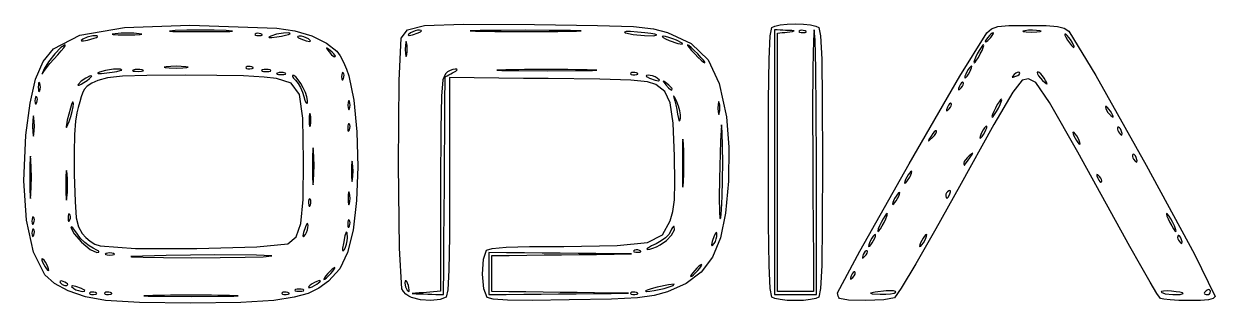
# Model space of a CAD drawing. Extents: x 35 to 641, y 65 to 139.
# Drawn here: x 324.3 to 641.3, y 64.9 to 139.2 of the extents above; entities that cross this region are included whole.
import ezdxf

# ---------------------------------------------------------------- set-up
doc = ezdxf.new("R2010")
doc.units = 0
doc.layers.get('0').update_dxf_attribs({"linetype": 'CONTINUOUS'})

msp = doc.modelspace()

# ---------------------------------------------------------------- linework, layer by layer
at = {"color": 7}
for points in [[(346, 65.634248), (340.723536, 66.660104), (336.106152, 68.21092), (332.415536, 70.173488), (329.91936, 72.434616), (326.878912, 78.494016), (324.986424, 86.9752), (324.296408, 97.47744), (324.863376, 109.6), (325.946024, 118.082763), (327.444104, 124.492853), (329.476056, 129.203367), (332.160304, 132.587406), (339.169752, 136.187529), (351.119512, 138.272031), (368.4496, 138.881394), (391.6, 138.0561), (396.376112, 137.368219), (400.967536, 135.984259), (404.861968, 134.101446), (407.547072, 131.917006), (408.426776, 130.659484), (409.3336, 129.00443), (410.160744, 127.166928), (410.801432, 125.362063), (412.080144, 118.937112), (412.8928, 110.455784), (413.164416, 101.14832), (412.820016, 92.24496), (411.88416, 84.31296), (410.451088, 78.433328), (408.345536, 74.100208), (405.392224, 70.807744), (402.805248, 68.878928), (399.96824, 67.536648), (396.19516, 66.537968), (390.8, 65.63992), (382.066288, 65.113816), (368.631152, 64.937128), (355.080432, 65.110432), (346, 65.63432), (346, 65.634304), (346, 65.634288), (346, 65.634264), (346, 65.634248)], [(355.021144, 136.581512), (353.59456, 136.678623), (351.912368, 136.711991), (350.18456, 136.681439), (348.621144, 136.586794), (347.797776, 136.46707), (348.08496, 136.368235), (349.384952, 136.300539), (351.6, 136.274243), (353.849952, 136.296851), (355.24496, 136.362323), (355.672776, 136.46057), (355.021144, 136.581512)], [(378.16072, 137.396224), (374.909816, 137.478761), (371.262016, 137.505961), (367.663568, 137.477873), (364.56072, 137.39455), (363.08644, 137.290277), (363.922208, 137.20514), (366.837056, 137.147908), (371.6, 137.12734), (376.325184, 137.149076), (379.137208, 137.20702), (379.820816, 137.292346), (378.16072, 137.396224)], [(387.35, 136.546488), (386.904168, 136.671496), (386.466456, 136.701256), (386.087184, 136.63784), (385.816664, 136.483324), (385.750024, 136.300638), (385.925768, 136.160522), (386.30948, 136.076763), (386.866704, 136.063147), (387.425144, 136.118947), (387.697176, 136.22344), (387.674776, 136.368619), (387.35, 136.546488)], [(395.133336, 136.506128), (394.837192, 136.7747), (393.400336, 136.722548), (391.54664, 136.426316), (390, 135.962641), (389.465928, 135.664614), (389.545448, 135.527014), (390.252264, 135.547814), (391.59996, 135.724994), (392.86876, 135.937375), (393.95788, 136.155444), (394.751368, 136.35357), (395.133336, 136.506128)], [(427.452296, 66.405584), (426.706448, 66.804656), (425.967624, 67.370704), (425.321136, 68.028368), (424.852296, 68.70228), (424.232792, 79.578368), (423.993024, 101.765408), (424.152984, 124.101054), (424.732696, 135.422987), (426.357384, 137.619819), (430.944832, 138.762495), (441.279328, 139.133445), (460.145192, 139.0151), (476.89664, 138.788148), (486.509144, 138.46861), (491.803376, 137.885726), (495.6, 136.868739), (501.89792, 133.963337), (506.342632, 129.63491), (509.325712, 123.322506), (511.238736, 114.46517), (511.881024, 106.418888), (511.789944, 97.391904), (511.036656, 88.863888), (509.692328, 82.314544), (507.506896, 77.208304), (504.503648, 73.185296), (500.571648, 70.132352), (495.6, 67.936312), (491.992576, 66.938048), (487.623816, 66.345496), (480.684728, 66.010232), (469.366312, 65.783824), (459.596128, 65.681256), (453.026744, 65.744936), (449.177144, 65.989096), (447.566312, 66.427952), (446.715696, 68.711712), (446.38008, 72.65668), (446.586, 76.640296), (447.36, 79.039992), (448.879728, 79.484336), (452.61024, 79.789504), (458.865632, 79.970784), (467.96, 80.043504), (482.21404, 80.241784), (490.26008, 81.096592), (494.22852, 83.117888), (496.249744, 86.81568), (497.014408, 89.34904), (497.421024, 92.418456), (497.534968, 96.982568), (497.421608, 104), (497.063232, 112.806788), (496.312712, 118.158948), (494.872296, 121.196633), (492.444248, 123.059997), (490.266064, 123.767496), (485.836136, 124.208868), (477.549208, 124.473195), (463.8, 124.649557), (457.25, 124.711949), (450.7, 124.774341), (444.15, 124.836733), (437.6, 124.899125), (437.6, 117.726737), (437.6, 110.554348), (437.6, 103.381964), (437.6, 96.209572), (437.55, 82.713044), (437.386632, 73.68362), (437.08996, 68.50478), (436.64, 66.56), (435.102488, 65.924448), (432.601176, 65.679168), (429.822352, 65.835704), (427.452296, 66.405584)], [(429.2, 136.8), (429.81884, 137.101478), (430.092336, 137.324891), (430.019696, 137.46874), (429.6, 137.531522), (429.039376, 137.487406), (428.4, 137.334778), (427.760624, 137.097642), (427.2, 136.8), (426.586288, 136.268404), (426.82688, 136.091206), (427.754032, 136.268404), (429.2, 136.8)], [(469.750552, 137.398654), (464.067128, 137.47395), (457.647656, 137.498926), (451.279632, 137.473606), (445.750552, 137.398006), (443.081784, 137.303237), (444.501728, 137.225725), (449.60844, 137.173469), (458, 137.154453), (466.352192, 137.173925), (471.351728, 137.226461), (472.613032, 137.304045), (469.750552, 137.398654)], [(492.733336, 136.289557), (492.22516, 136.436258), (491.08792, 136.621644), (489.490056, 136.82196), (487.6, 137.013454), (485.74152, 137.144318), (484.550952, 137.146318), (484.084912, 137.023545), (484.4, 136.780144), (486.447632, 136.349115), (489.399784, 136.071832), (491.935376, 136.026064), (492.733336, 136.289557)], [(523.36, 66.56), (522.907384, 68.797616), (522.611008, 74.975656), (522.449128, 85.905872), (522.4, 102.4), (522.44912, 118.894129), (522.611, 129.824342), (522.907376, 136.002386), (523.36, 138.24), (524.14068, 138.623182), (525.547272, 138.927272), (527.420224, 139.127727), (529.6, 139.2), (531.779776, 139.127728), (533.652728, 138.927274), (535.05932, 138.623182), (535.84, 138.24), (536.292616, 136.002385), (536.588992, 129.824342), (536.750872, 118.894128), (536.8, 102.4), (536.75088, 85.905872), (536.589, 74.975656), (536.292624, 68.797616), (535.84, 66.56), (535.05932, 66.176816), (533.652728, 65.872728), (531.779776, 65.672272), (529.6, 65.6), (527.420224, 65.67224), (525.547272, 65.872696), (524.14068, 66.176784), (523.36, 66.56)], [(535.2, 102.4), (535.15264, 116.067519), (535.023736, 127.260071), (534.832952, 134.822647), (534.599984, 137.600241), (534.384104, 134.854378), (534.239848, 127.37784), (534.179768, 116.312502), (534.216488, 102.80024), (534.270648, 94.100176), (534.324808, 85.40012), (534.378968, 76.700064), (534.433128, 68), (533.228984, 68), (532.024848, 68), (530.820704, 68), (529.616568, 68), (528.412432, 68), (527.208288, 68), (526.004152, 68), (524.800016, 68), (524.800016, 76.587328), (524.800016, 85.174656), (524.800016, 93.761984), (524.800016, 102.349312), (524.800016, 110.93664), (524.800016, 119.523969), (524.800016, 128.111298), (524.800016, 136.698626), (525.450016, 136.77929), (526.100016, 136.859954), (526.750016, 136.940619), (527.400016, 137.021283), (528.832816, 137.207996), (529.267592, 137.318486), (528.668576, 137.393046), (527.000016, 137.471974), (526.250016, 137.503982), (525.500016, 137.53599), (524.750016, 137.567998), (524, 137.6), (524, 128.8), (524, 120), (524, 111.2), (524, 102.4), (524, 93.6), (524, 84.8), (524, 76), (524, 67.2), (525.4, 67.2), (526.8, 67.2), (528.2, 67.2), (529.6, 67.2), (531, 67.2), (532.4, 67.2), (533.8, 67.2), (535.2, 67.2), (535.2, 76), (535.2, 84.8), (535.2, 93.6), (535.2, 102.4)], [(532.15, 137.346491), (531.704168, 137.471499), (531.266456, 137.501259), (530.887184, 137.437843), (530.616664, 137.283327), (530.550024, 137.100641), (530.725768, 136.960525), (531.10948, 136.876766), (531.666704, 136.86315), (532.225144, 136.91895), (532.497176, 137.023442), (532.474776, 137.168621), (532.15, 137.346491)], [(541.333336, 66.133336), (541.126248, 66.417376), (540.956664, 66.796504), (540.84208, 67.221216), (540.8, 67.642), (546.698608, 78.782464), (559.837768, 101.960544), (573.382456, 125.26885), (580.497672, 136.8), (581.783144, 137.915091), (583.462216, 138.513414), (586.418144, 138.75503), (591.534192, 138.799998), (596.317224, 138.746198), (599.317256, 138.529406), (601.121632, 138.066534), (602.31768, 137.274494), (609.528944, 125.489183), (622.92732, 101.659158), (635.76304, 78.002318), (641.286344, 66.736526), (640.746728, 66.198062), (639.505552, 65.84959), (637.389456, 65.663518), (634.225104, 65.612238), (631.582992, 65.663198), (629.286608, 65.793382), (627.582328, 65.982982), (626.716528, 66.212206), (625.801576, 67.481982), (623.963456, 70.504806), (621.468984, 74.82827), (618.584976, 79.999958), (604.774568, 105.058934), (597.195536, 118.326988), (593.56044, 123.582507), (591.581832, 124.603886), (589.938176, 124.210673), (587.434456, 121.018595), (582.4308, 112.461125), (573.287328, 95.971734), (566.995528, 84.714638), (561.627552, 75.380694), (557.752608, 68.941294), (555.93992, 66.367806), (553.092504, 65.85063), (548.340512, 65.617182), (543.736584, 65.700414), (541.333336, 66.133336)], [(581.6, 135.6), (581.955128, 136.065938), (582.185864, 136.4475), (582.27264, 136.705313), (582.195912, 136.8), (581.962016, 136.705313), (581.620864, 136.4475), (581.218256, 136.065938), (580.8, 135.6), (580.444872, 135.134062), (580.214136, 134.7525), (580.12736, 134.494687), (580.20408, 134.4), (580.437976, 134.494687), (580.779128, 134.7525), (581.181736, 135.134062), (581.6, 135.6)], [(594.611, 137.363145), (593.741904, 137.470819), (592.698032, 137.508771), (591.610656, 137.476635), (590.611, 137.374062), (590.068136, 137.243385), (590.22448, 137.134731), (591.021336, 137.059427), (592.4, 137.028803), (593.81196, 137.051803), (594.69948, 137.122507), (594.990008, 137.229942), (594.611, 137.363145)], [(603.223848, 134.355445), (602.831288, 135.002246), (602.377816, 135.6135), (601.919576, 136.120352), (601.51272, 136.453944), (601.28004, 136.499216), (601.29604, 136.221041), (601.544464, 135.670454), (602.009008, 134.898497), (603.04532, 133.463198), (603.672784, 132.858697), (603.772056, 133.138332), (603.223848, 134.355445)], [(333.32, 130.98078), (334.253464, 131.997774), (334.932216, 132.830604), (335.292272, 133.393327), (335.269672, 133.6), (334.153072, 132.907635), (332.509112, 131.220361), (330.848376, 129.122906), (329.681416, 127.2), (329.242784, 126.217584), (329.109904, 125.835446), (329.288344, 126.030781), (329.783664, 126.78078), (330.377128, 127.60124), (331.241704, 128.666602), (332.261336, 129.839053), (333.32, 130.98078)], [(343.933336, 135.712541), (343.809344, 136.021615), (342.672824, 135.971751), (341.183224, 135.655009), (340, 135.163448), (339.571304, 134.815122), (339.614104, 134.65643), (340.14984, 134.682446), (341.200016, 134.888242), (342.158192, 135.11937), (342.992936, 135.351826), (343.614552, 135.558566), (343.933336, 135.712541)], [(400, 135.2), (399.439376, 135.497642), (398.8, 135.734778), (398.160624, 135.887406), (397.6, 135.931522), (397.180336, 135.868738), (397.107696, 135.72489), (397.381192, 135.501476), (398, 135.2), (399.445968, 134.668404), (400.37312, 134.491206), (400.613712, 134.668404), (400, 135.2)], [(426.149664, 134.209327), (426.009576, 134.496799), (425.897288, 134.25149), (425.824168, 133.532767), (425.801688, 132.4), (425.835368, 131.300267), (425.915288, 130.67149), (426.029384, 130.559299), (426.165744, 131.009327), (426.272104, 131.821588), (426.304504, 132.695675), (426.263464, 133.526588), (426.149552, 134.209327), (426.149552, 134.209327), (426.14956, 134.209327), (426.149568, 134.209327), (426.149664, 134.209327)], [(498, 134.828892), (496.97344, 135.253635), (495.952496, 135.597741), (495.055312, 135.825962), (494.4, 135.903054), (494.155, 135.80835), (494.375, 135.56881), (495.007496, 135.220629), (496, 134.8), (498.287904, 134.012162), (499.528328, 133.756451), (499.504568, 134.029738), (498, 134.828892)], [(503.6, 131.2), (502.675648, 132.131875), (501.858592, 132.895), (501.2374, 133.410625), (500.900656, 133.6), (500.926736, 133.410625), (501.293544, 132.895), (501.938728, 132.131875), (502.8, 131.2), (503.724352, 130.268125), (504.541416, 129.505), (505.1626, 128.989375), (505.499344, 128.8), (505.473264, 128.989375), (505.106456, 129.505), (504.461272, 130.268125), (503.6, 131.2)], [(578.8, 131.2), (579.250328, 132.131875), (579.559016, 132.895), (579.698472, 133.410625), (579.641088, 133.6), (579.387848, 133.410625), (578.994016, 132.895), (578.513456, 132.131875), (578, 131.2), (577.549672, 130.268125), (577.240984, 129.505), (577.101528, 128.989375), (577.158888, 128.8), (577.412128, 128.989375), (577.80596, 129.505), (578.28652, 130.268125), (578.8, 131.2)], [(407.2, 130.702044), (407.089528, 130.905958), (406.788752, 131.237888), (406.343592, 131.651895), (405.8, 132.102044), (405.077576, 132.653088), (404.8, 132.800001), (404.946912, 132.522424), (405.497952, 131.8), (406.2048, 130.973663), (406.740888, 130.504387), (407.081024, 130.408429), (407.2, 130.702044)], [(350.333336, 126.911327), (349.914272, 127.177186), (348.200216, 127.124578), (346.069384, 126.832287), (344.4, 126.37909), (343.923744, 126.098505), (344.097928, 125.966282), (344.923144, 125.982354), (346.4, 126.146647), (347.824112, 126.354249), (349.040416, 126.567623), (349.919848, 126.761679), (350.333336, 126.911327)], [(355.784776, 126.954393), (355.157568, 127.066148), (354.495992, 127.097812), (353.878816, 127.050356), (353.384776, 126.924754), (353.191784, 126.77239), (353.39428, 126.652069), (353.945832, 126.575893), (354.8, 126.555965), (355.620208, 126.596573), (356.07928, 126.68523), (356.14488, 126.808861), (355.784776, 126.954393)], [(367.4, 127.778717), (366.185312, 127.878538), (364.8, 127.91181), (363.414688, 127.878538), (362.2, 127.778717), (361.600784, 127.653435), (361.891248, 127.55084), (362.986096, 127.48152), (364.8, 127.456064), (366.613904, 127.48152), (367.708752, 127.55084), (367.999216, 127.653435), (367.4, 127.778717)], [(384.95, 127.746493), (384.504168, 127.871501), (384.066456, 127.901261), (383.687184, 127.837845), (383.416664, 127.683329), (383.350024, 127.500642), (383.525768, 127.360526), (383.90948, 127.276768), (384.466704, 127.263152), (385.025144, 127.318952), (385.297176, 127.423445), (385.274776, 127.568624), (384.95, 127.746493)], [(389.8, 126.929825), (389.332816, 127.05466), (388.8, 127.096272), (388.267184, 127.054664), (387.8, 126.929829), (387.569528, 126.773154), (387.681248, 126.64485), (388.102344, 126.558159), (388.8, 126.526319), (389.497656, 126.558159), (389.918752, 126.64485), (390.030472, 126.773154), (389.8, 126.929825)], [(436.190024, 96.176608), (436.242504, 103.42076), (436.294984, 110.664912), (436.347464, 117.909066), (436.399944, 125.153219), (436.899944, 125.406118), (437.399944, 125.659018), (437.899944, 125.911917), (438.399944, 126.164816), (439.209736, 126.615835), (439.58696, 126.933261), (439.53496, 127.122311), (439.057088, 127.188207), (438.43648, 127.09359), (437.739408, 126.82725), (437.051168, 126.430052), (436.457088, 125.942858), (435.798512, 124.330326), (435.417712, 120.001365), (435.24232, 111.254109), (435.19992, 96.386689), (435.19992, 89.311937), (435.19992, 82.237177), (435.19992, 75.162425), (435.19992, 68.087665), (434.24992, 68.012785), (433.29992, 67.937905), (432.34992, 67.863025), (431.39992, 67.788145), (430.44992, 67.713265), (429.49992, 67.638385), (428.54992, 67.563505), (427.59992, 67.488625), (428.647424, 67.452545), (429.694928, 67.416465), (430.74244, 67.380385), (431.789944, 67.344305), (432.837448, 67.308225), (433.884952, 67.272145), (434.932456, 67.236065), (435.97996, 67.199985), (436.03244, 74.444137), (436.08492, 81.688289), (436.1374, 88.932441), (436.190024, 96.176608)], [(474.152168, 126.998364), (469.029872, 127.074844), (463.249944, 127.100188), (457.52112, 127.074428), (452.552168, 126.99758), (450.159336, 126.901274), (451.444704, 126.822522), (456.04576, 126.76945), (463.6, 126.75017), (471.115136, 126.769994), (475.609704, 126.823394), (476.737464, 126.902234), (474.152168, 126.998364)], [(576, 126.4), (576.30092, 127.02125), (576.487256, 127.53), (576.544056, 127.87375), (576.456296, 128), (576.233416, 127.87375), (575.922256, 127.53), (575.564048, 127.02125), (575.2, 126.4), (574.89908, 125.77875), (574.712744, 125.27), (574.655944, 124.92625), (574.743688, 124.8), (574.966568, 124.92625), (575.277728, 125.27), (575.635936, 125.77875), (576, 126.4)], [(328.529824, 123.4), (328.373152, 123.630469), (328.244848, 123.51875), (328.158152, 123.097656), (328.126312, 122.4), (328.158152, 121.702344), (328.244848, 121.28125), (328.373152, 121.169531), (328.529824, 121.4), (328.654656, 121.867187), (328.696256, 122.4), (328.654656, 122.932813), (328.529824, 123.4)], [(394.576856, 80.73084), (396.753056, 82.574744), (398.03164, 86.11876), (398.62472, 92.486112), (398.7444, 102.8), (398.53144, 114.142391), (397.625992, 120.44548), (395.46996, 123.396278), (391.505224, 124.681795), (388.219744, 125.054441), (382.78048, 125.335422), (375.64392, 125.508264), (367.266576, 125.556496), (357.058464, 125.482528), (350.552184, 125.268618), (346.589688, 124.844145), (344.012936, 124.138492), (342.356992, 123.402406), (341.142368, 122.620343), (340.327008, 121.758231), (339.868832, 120.781999), (339.579352, 119.757611), (339.202936, 118.433594), (338.788304, 116.980944), (338.384176, 115.570659), (338.007344, 113.320947), (337.768976, 109.751632), (337.674232, 104.991832), (337.728312, 99.170656), (337.92436, 91.926312), (338.235776, 87.645608), (338.810752, 85.204784), (339.797496, 83.480072), (340.755592, 82.370984), (341.91768, 81.414), (343.219672, 80.653768), (344.597496, 80.13496), (354.016512, 79.484752), (370.334328, 79.425152), (386.278576, 79.869416), (394.576856, 80.73084)], [(342.4, 125.320155), (341.909336, 125.349251), (340.787064, 124.779766), (339.557776, 123.928616), (338.746056, 123.112715), (338.700776, 122.880036), (338.978952, 122.896052), (339.529536, 123.144477), (340.301496, 123.609026), (341.116304, 124.16943), (341.78356, 124.678851), (342.234408, 125.081142), (342.4, 125.320155)], [(393.8, 126.129825), (393.332816, 126.25466), (392.8, 126.296272), (392.267184, 126.254664), (391.8, 126.129829), (391.569528, 125.973154), (391.681248, 125.84485), (392.102344, 125.758159), (392.8, 125.726319), (393.497656, 125.758159), (393.918752, 125.84485), (394.030472, 125.973154), (393.8, 126.129825)], [(398.666344, 122.15547), (398.010192, 123.33088), (397.307616, 124.345052), (396.642816, 125.089674), (396.1, 125.456432), (395.799192, 125.462912), (395.796792, 125.225165), (396.07548, 124.784322), (396.618848, 124.181485), (397.29476, 123.34145), (397.938632, 122.25071), (398.477624, 121.050357), (398.838888, 119.881485), (399.09976, 118.919158), (399.365416, 118.281176), (399.60476, 118.022744), (399.786688, 118.199068), (399.805488, 118.820332), (399.600568, 119.773372), (399.20872, 120.928368), (398.666344, 122.15547)], [(409.283336, 126.183334), (409.100648, 126.250014), (408.960536, 126.074271), (408.876776, 125.690561), (408.863176, 125.133334), (408.919016, 124.5749), (409.023504, 124.302865), (409.16868, 124.325233), (409.346536, 124.650003), (409.471544, 125.095837), (409.501304, 125.533546), (409.437864, 125.912816), (409.283368, 126.183337), (409.28336, 126.183337), (409.283352, 126.183337), (409.283344, 126.183337), (409.283336, 126.183334)], [(487.35, 126.146491), (486.904168, 126.271499), (486.466456, 126.301259), (486.087184, 126.237843), (485.816664, 126.083327), (485.750024, 125.900641), (485.925768, 125.760525), (486.30948, 125.676766), (486.866704, 125.66315), (487.425144, 125.71895), (487.697176, 125.823442), (487.674776, 125.968621), (487.35, 126.146491)], [(492.8, 124.8), (492.239376, 125.097642), (491.6, 125.334778), (490.960624, 125.487406), (490.4, 125.531522), (489.980336, 125.468738), (489.907696, 125.32489), (490.181192, 125.101476), (490.8, 124.8), (492.245968, 124.268404), (493.17312, 124.091206), (493.413712, 124.268404), (492.8, 124.8)], [(496.8, 121.902044), (496.689528, 122.105958), (496.388752, 122.437888), (495.943592, 122.851895), (495.4, 123.302044), (494.677576, 123.853088), (494.4, 124.000001), (494.546912, 123.722424), (495.097952, 123), (495.8048, 122.173663), (496.340888, 121.704387), (496.681024, 121.608429), (496.8, 121.902044)], [(574.245496, 123.621169), (574.028504, 123.681865), (573.768752, 123.516069), (573.498856, 123.156157), (573.251432, 122.634503), (573.027144, 121.973245), (573.016264, 121.688946), (573.23492, 121.765466), (573.699272, 122.186666), (574.049912, 122.605107), (574.269776, 123.015051), (574.340976, 123.369428), (574.245496, 123.621169)], [(589.221168, 126.245498), (588.969424, 126.340946), (588.615048, 126.269778), (588.205104, 126.049912), (587.786664, 125.699273), (587.365464, 125.234929), (587.288984, 125.016267), (587.57328, 125.027147), (588.234544, 125.251435), (588.7562, 125.498862), (589.116112, 125.76876), (589.281904, 126.028511), (589.221168, 126.245498)], [(595.814344, 124.8), (595.36864, 125.42125), (594.893752, 125.93), (594.446464, 126.27375), (594.083576, 126.4), (593.913776, 126.27375), (593.992256, 125.93), (594.295496, 125.42125), (594.8, 124.8), (595.384536, 124.17875), (595.905704, 123.67), (596.306712, 123.32625), (596.530768, 123.2), (596.561728, 123.32625), (596.436968, 123.67), (596.180008, 124.17875), (595.814344, 124.8)], [(327.683336, 119.783334), (327.500648, 119.850014), (327.360536, 119.674271), (327.276776, 119.290561), (327.263176, 118.733334), (327.319016, 118.1749), (327.423504, 117.902865), (327.56868, 117.925233), (327.746536, 118.250003), (327.871544, 118.695837), (327.901304, 119.133546), (327.837864, 119.512816), (327.683368, 119.783337), (327.68336, 119.783337), (327.683352, 119.783337), (327.683344, 119.783337), (327.683336, 119.783334)], [(337.506064, 118), (337.420128, 118.419349), (337.237256, 118.33689), (336.980608, 117.785986), (336.673328, 116.8), (335.858808, 113.612038), (335.526256, 111.85791), (335.687776, 111.674827), (336.355496, 113.2), (336.823848, 114.56875), (337.196896, 115.93), (337.436888, 117.12625), (337.506064, 118)], [(410.929824, 118.6), (410.773152, 118.830469), (410.644848, 118.71875), (410.558152, 118.297656), (410.526312, 117.6), (410.558152, 116.902344), (410.644848, 116.48125), (410.773152, 116.369531), (410.929824, 116.6), (411.054656, 117.067187), (411.096256, 117.6), (411.054656, 118.132813), (410.929824, 118.6)], [(498.030936, 118.501043), (497.581728, 119.422747), (497.285944, 119.937182), (497.169008, 120.008286), (497.25632, 119.6), (497.482904, 118.757813), (497.74516, 117.6475), (498.010592, 116.413438), (498.246696, 115.2), (498.494624, 114.017138), (498.699808, 113.449001), (498.872088, 113.481625), (499.021304, 114.101044), (499.024504, 114.974491), (498.83896, 116.095224), (498.496824, 117.318866), (498.030936, 118.501043)], [(509.351464, 118.2), (509.209408, 118.522656), (509.093072, 118.36625), (509.014432, 117.776718), (508.9856, 116.8), (509.01448, 115.823282), (509.09312, 115.23375), (509.209456, 115.077344), (509.351512, 115.4), (509.464704, 116.054062), (509.502384, 116.8), (509.464656, 117.545938), (509.351464, 118.2)], [(571.045496, 118.021169), (570.828504, 118.081865), (570.568752, 117.916069), (570.298856, 117.556157), (570.051432, 117.034503), (569.827144, 116.373245), (569.816264, 116.088946), (570.03492, 116.165466), (570.499272, 116.586666), (570.849912, 117.005107), (571.069776, 117.415051), (571.140976, 117.769428), (571.045496, 118.021169)], [(583.6, 116.8), (584.050328, 117.731875), (584.359016, 118.495), (584.498472, 119.010625), (584.441088, 119.2), (584.187848, 119.010625), (583.794016, 118.495), (583.313456, 117.731875), (582.8, 116.8), (582.349672, 115.868125), (582.040984, 115.105), (581.901528, 114.589375), (581.958888, 114.4), (582.212128, 114.589375), (582.60596, 115.105), (583.08652, 115.868125), (583.6, 116.8)], [(326.973, 114.2), (326.8436, 114.707031), (326.737632, 114.46125), (326.666032, 113.534844), (326.639712, 112), (326.666032, 110.46516), (326.737632, 109.538752), (326.8436, 109.292968), (326.973, 109.8), (327.076104, 110.827816), (327.110504, 112), (327.076104, 113.172187), (326.973, 114.2)], [(400.551464, 115), (400.409408, 115.322656), (400.293072, 115.16625), (400.214432, 114.576718), (400.1856, 113.6), (400.21448, 112.623282), (400.29312, 112.03375), (400.409456, 111.877344), (400.551512, 112.2), (400.664704, 112.854062), (400.702464, 113.6), (400.664704, 114.345938), (400.551464, 115)], [(613.437064, 115.963618), (613.030744, 116.543574), (612.64628, 116.966788), (612.327016, 117.19325), (612.11628, 117.182954), (612.199656, 116.603467), (612.76148, 115.662901), (613.497816, 114.786623), (614.104736, 114.400004), (614.147616, 114.523383), (614.036016, 114.859317), (613.791872, 115.356498), (613.437064, 115.963618)], [(410.883336, 112.583334), (410.700648, 112.650014), (410.560536, 112.474271), (410.476776, 112.090561), (410.463176, 111.533334), (410.519016, 110.974897), (410.623504, 110.702865), (410.76868, 110.725265), (410.946536, 111.050033), (411.071544, 111.495866), (411.101304, 111.933575), (411.037864, 112.312846), (410.883368, 112.583366), (410.88336, 112.583366), (410.883352, 112.583366), (410.883344, 112.583366), (410.883336, 112.583334)], [(510.261096, 102.4), (510.152768, 110.49852), (509.9466, 112.321676), (509.684232, 108.083992), (509.407272, 98), (509.343672, 92.971872), (509.380552, 89.335), (509.50784, 87.430624), (509.715424, 87.6), (509.941752, 89.757816), (510.120088, 93.267504), (510.232512, 97.64344), (510.261096, 102.4)], [(580, 110.4), (580.30092, 111.021248), (580.487256, 111.53), (580.544056, 111.87375), (580.456296, 112), (580.233416, 111.87375), (579.922256, 111.53), (579.564048, 111.021248), (579.2, 110.4), (578.89908, 109.778752), (578.712744, 109.27), (578.655944, 108.926248), (578.743688, 108.8), (578.966568, 108.926248), (579.277728, 109.27), (579.635936, 109.778752), (580, 110.4)], [(616.276064, 110.834504), (616.06204, 111.283752), (615.829496, 111.59437), (615.60648, 111.738361), (615.421064, 111.687729), (615.314632, 111.472361), (615.306632, 111.167818), (615.392384, 110.814602), (615.567048, 110.453226), (616.086688, 109.776098), (616.4202, 109.636594), (616.504376, 110.00073), (616.276064, 110.834504)], [(499.791456, 107.433272), (499.681704, 108.541136), (499.592216, 107.886024), (499.532216, 105.646216), (499.510856, 102), (499.534056, 98.390592), (499.595176, 96.251024), (499.684904, 95.744256), (499.79404, 97.033272), (499.880656, 99.534816), (499.909056, 102.329496), (499.879376, 105.076064), (499.791656, 107.433272), (499.791624, 107.433272), (499.791584, 107.433272), (499.791552, 107.433272), (499.791456, 107.433272)], [(567.122096, 110.744568), (566.889944, 110.754008), (566.540728, 110.496776), (566.121744, 110.018216), (565.680312, 109.363632), (565.119472, 108.407416), (564.975584, 108.045624), (565.279728, 108.247168), (566.062976, 108.980968), (566.5926, 109.54736), (566.968832, 110.068672), (567.156912, 110.48704), (567.122096, 110.744568)], [(604.8, 108.8), (604.435952, 109.421248), (604.077744, 109.93), (603.766584, 110.273752), (603.543704, 110.4), (603.45596, 110.273752), (603.51276, 109.93), (603.699096, 109.421248), (604, 108.8), (604.364048, 108.178752), (604.722256, 107.67), (605.033416, 107.326248), (605.256296, 107.2), (605.34404, 107.326248), (605.28724, 107.67), (605.100904, 108.178752), (604.8, 108.8)], [(401.386936, 105.426816), (401.27132, 106.260624), (401.177208, 105.741624), (401.114248, 104.00852), (401.092168, 101.2), (401.117048, 98.427272), (401.181528, 96.791624), (401.275992, 96.416872), (401.390688, 97.426816), (401.481576, 99.365736), (401.511096, 101.520384), (401.479416, 103.62824), (401.386632, 105.426816), (401.386688, 105.426816), (401.386744, 105.426816), (401.386792, 105.426816), (401.386936, 105.426816)], [(576.026376, 103.6), (576.631104, 104.44564), (576.80592, 104.78688), (576.534368, 104.660192), (575.8, 104.102048), (575.256408, 103.609816), (574.811248, 103.081224), (574.510472, 102.579712), (574.4, 102.168712), (574.41784, 101.870656), (574.46648, 101.676648), (574.53848, 101.603128), (574.626376, 101.666648), (574.80688, 101.922328), (575.131008, 102.372064), (575.552816, 102.952432), (576.026376, 103.6)], [(326.191192, 103), (326.079112, 104.06016), (325.987328, 103.546248), (325.925328, 101.609216), (325.902528, 98.4), (325.925328, 95.190784), (325.987328, 93.253752), (326.079112, 92.73984), (326.191192, 93.8), (326.280496, 95.949064), (326.310256, 98.4), (326.280496, 100.850936), (326.191192, 103)], [(411.773, 102.2), (411.6436, 102.707032), (411.537632, 102.461248), (411.466032, 101.53484), (411.439712, 100), (411.466032, 98.46516), (411.537632, 97.538752), (411.6436, 97.292968), (411.773, 97.8), (411.876104, 98.827816), (411.910504, 100), (411.876104, 101.172184), (411.773, 102.2)], [(620.276064, 103.63448), (620.06204, 104.083728), (619.829496, 104.394344), (619.60648, 104.538336), (619.421064, 104.487696), (619.314632, 104.272328), (619.306632, 103.967784), (619.392384, 103.614568), (619.567048, 103.253192), (620.086688, 102.576064), (620.4202, 102.43656), (620.504376, 102.800696), (620.276064, 103.63448)], [(335.7868, 99.378856), (335.667072, 100.202224), (335.56824, 99.91504), (335.50056, 98.615048), (335.47424, 96.4), (335.49672, 94.150048), (335.56216, 92.75504), (335.66048, 92.327224), (335.781456, 92.978856), (335.878568, 94.40544), (335.912008, 96.087632), (335.881528, 97.81544), (335.787072, 99.378856), (335.786992, 99.378856), (335.786912, 99.378856), (335.78684, 99.378856), (335.7868, 99.378856)], [(560, 98.4), (560.30092, 99.021248), (560.487256, 99.53), (560.544056, 99.873752), (560.456312, 100), (560.233432, 99.873752), (559.922272, 99.53), (559.564064, 99.021248), (559.2, 98.4), (558.89908, 97.778752), (558.712744, 97.27), (558.655944, 96.926248), (558.743688, 96.8), (558.966568, 96.926248), (559.277728, 97.27), (559.635936, 97.778752), (560, 98.4)], [(610.499272, 98.613336), (610.03492, 99.034536), (609.816264, 99.111016), (609.827144, 98.826712), (610.051432, 98.165456), (610.298856, 97.6438), (610.568752, 97.283888), (610.828504, 97.118096), (611.045496, 97.178816), (611.140944, 97.43056), (611.069744, 97.784936), (610.84988, 98.19488), (610.499272, 98.613336)], [(400.483336, 92.583336), (400.300648, 92.650056), (400.160536, 92.474312), (400.076776, 92.0906), (400.063176, 91.533376), (400.119016, 90.974936), (400.223504, 90.702904), (400.36868, 90.725304), (400.546536, 91.050072), (400.671544, 91.495904), (400.701304, 91.933608), (400.637864, 92.31288), (400.483368, 92.583408), (400.48336, 92.583408), (400.483352, 92.583408), (400.483344, 92.583408), (400.483336, 92.583336)], [(410.951464, 94.2), (410.809408, 94.522656), (410.693072, 94.366248), (410.614432, 93.77672), (410.585552, 92.8), (410.614432, 91.82328), (410.693072, 91.233752), (410.809408, 91.077344), (410.951464, 91.4), (411.064656, 92.054064), (411.102416, 92.8), (411.064656, 93.545936), (410.951464, 94.2)], [(556.8, 92.8), (557.10092, 93.421248), (557.287256, 93.93), (557.344056, 94.273752), (557.256312, 94.4), (557.033432, 94.273752), (556.722272, 93.93), (556.364064, 93.421248), (556, 92.8), (555.69908, 92.178752), (555.512744, 91.67), (555.455944, 91.326248), (555.543688, 91.2), (555.766568, 91.326248), (556.077728, 91.67), (556.435936, 92.178752), (556.8, 92.8)], [(570.705248, 94.041552), (570.835144, 94.498936), (570.820584, 94.790024), (570.669728, 94.895072), (570.390872, 94.794336), (570.083808, 94.54516), (569.832344, 94.228016), (569.662432, 93.88364), (569.600032, 93.552784), (569.697936, 92.948784), (569.953224, 92.845912), (570.308224, 93.218664), (570.705248, 94.041552)], [(553.2, 86.4), (553.650328, 87.331872), (553.959016, 88.095), (554.098472, 88.610624), (554.041112, 88.8), (553.787872, 88.610624), (553.39404, 88.095), (552.91348, 87.331872), (552.4, 86.4), (551.949672, 85.468128), (551.640984, 84.705), (551.501528, 84.189376), (551.558888, 84), (551.812128, 84.189376), (552.20596, 84.705), (552.68652, 85.468128), (553.2, 86.4)], [(630, 86.4), (629.486544, 87.331872), (629.005984, 88.095), (628.612152, 88.610624), (628.358912, 88.8), (628.301552, 88.610624), (628.441008, 88.095), (628.749696, 87.331872), (629.2, 86.4), (629.713456, 85.468128), (630.194016, 84.705), (630.587848, 84.189376), (630.841088, 84), (630.898448, 84.189376), (630.758992, 84.705), (630.450304, 85.468128), (630, 86.4)], [(326.883336, 87.783336), (326.700648, 87.849976), (326.560536, 87.674232), (326.476776, 87.29052), (326.463176, 86.733296), (326.519016, 86.174856), (326.623504, 85.902824), (326.76868, 85.925224), (326.946536, 86.249992), (327.071544, 86.695824), (327.101304, 87.133536), (327.037864, 87.512808), (326.883368, 87.783328), (326.88336, 87.783328), (326.883352, 87.783328), (326.883344, 87.783328), (326.883336, 87.783336)], [(336.483336, 88.583336), (336.300648, 88.649976), (336.160536, 88.474232), (336.076776, 88.09052), (336.063176, 87.533296), (336.119016, 86.974856), (336.223504, 86.702824), (336.36868, 86.725224), (336.546536, 87.049992), (336.671544, 87.495824), (336.701304, 87.933536), (336.637864, 88.312808), (336.483368, 88.583328), (336.48336, 88.583328), (336.483352, 88.583328), (336.483344, 88.583328), (336.483336, 88.583336)], [(399.93152, 85.6), (399.86872, 86.019664), (399.724872, 86.092384), (399.501448, 85.818888), (399.2, 85.2), (398.668408, 83.754032), (398.491208, 82.82688), (398.668408, 82.586288), (399.2, 83.2), (399.49764, 83.760624), (399.734776, 84.4), (399.887408, 85.039376), (399.93152, 85.6)], [(410.883336, 86.983336), (410.700648, 87.049976), (410.560536, 86.874232), (410.476776, 86.49052), (410.463176, 85.933296), (410.519016, 85.374856), (410.623504, 85.102824), (410.76868, 85.125224), (410.946536, 85.449992), (411.071544, 85.895824), (411.101304, 86.333536), (411.037864, 86.712808), (410.883368, 86.983328), (410.88336, 86.983328), (410.883352, 86.983328), (410.883344, 86.983328), (410.883336, 86.983336)], [(326.883336, 84.583336), (326.700648, 84.649976), (326.560536, 84.474232), (326.476776, 84.09052), (326.463176, 83.533296), (326.519016, 82.974856), (326.623504, 82.702824), (326.76868, 82.725224), (326.946536, 83.049992), (327.071544, 83.495824), (327.101304, 83.933536), (327.037864, 84.312808), (326.883368, 84.583328), (326.88336, 84.583328), (326.883352, 84.583328), (326.883344, 84.583328), (326.883336, 84.583336)], [(342.740384, 79.533664), (341.649104, 80.162392), (340.496008, 81.08252), (339.418472, 82.170392), (338.553864, 83.302352), (337.882272, 84.275384), (337.330272, 84.930544), (336.954976, 85.210264), (336.81348, 85.05696), (337.652256, 83.356408), (339.64044, 81.144368), (341.935384, 79.232216), (343.694464, 78.431312), (344.216584, 78.509552), (344.234744, 78.715736), (343.74424, 79.055296), (342.740384, 79.533664)], [(410.387752, 82.333336), (410.316152, 83.662184), (410.095376, 83.823392), (409.75284, 82.856232), (409.316008, 80.8), (409.128312, 79.600208), (409.109352, 78.94468), (409.26192, 78.816808), (409.588864, 79.2), (409.895264, 79.818488), (410.148024, 80.615416), (410.320928, 81.487968), (410.387752, 82.333336)], [(493.616016, 80.40828), (495.267608, 81.562304), (496.625144, 83.013896), (497.408576, 84.392808), (497.337856, 85.328808), (497.142312, 85.344088), (496.899496, 85.09612), (496.640336, 84.628928), (496.395728, 83.986552), (495.923088, 83.187088), (495.045288, 82.31756), (493.87444, 81.471856), (492.52268, 80.743832), (491.314584, 80.156648), (490.481456, 79.673152), (490.098192, 79.343432), (490.23972, 79.21756), (490.827792, 79.306072), (491.660392, 79.56008), (492.62672, 79.940504), (493.616016, 80.40828)], [(508.73152, 83.2), (508.66872, 83.619664), (508.524872, 83.692384), (508.301448, 83.41888), (508, 82.8), (507.468408, 81.354032), (507.291208, 80.42688), (507.468408, 80.186288), (508, 80.8), (508.29764, 81.360624), (508.534776, 82), (508.687408, 82.639376), (508.73152, 83.2)], [(550.4, 81.6), (550.70092, 82.221248), (550.887256, 82.73), (550.944056, 83.073752), (550.856312, 83.2), (550.633432, 83.073752), (550.322272, 82.73), (549.964064, 82.221248), (549.6, 81.6), (549.29908, 80.978752), (549.112744, 80.47), (549.055944, 80.126248), (549.143688, 80), (549.366568, 80.126248), (549.677728, 80.47), (550.035936, 80.978752), (550.4, 81.6)], [(564, 81.6), (564.30092, 82.221248), (564.487256, 82.73), (564.544056, 83.073752), (564.456312, 83.2), (564.233432, 83.073752), (563.922272, 82.73), (563.564064, 82.221248), (563.2, 81.6), (562.89908, 80.978752), (562.712744, 80.47), (562.655944, 80.126248), (562.743688, 80), (562.966568, 80.126248), (563.277728, 80.47), (563.635936, 80.978752), (564, 81.6)], [(632.276064, 82.034504), (632.06204, 82.483752), (631.829496, 82.794368), (631.60648, 82.93836), (631.421064, 82.88772), (631.314632, 82.672352), (631.306632, 82.367808), (631.392384, 82.014592), (631.567048, 81.653216), (632.086688, 80.976088), (632.4202, 80.836584), (632.504376, 81.20072), (632.276064, 82.034504)], [(330.4, 75.2), (330.035952, 75.821248), (329.677744, 76.33), (329.366584, 76.673752), (329.143704, 76.8), (329.05596, 76.673752), (329.11276, 76.33), (329.299096, 75.821248), (329.6, 75.2), (329.964048, 74.578752), (330.322256, 74.07), (330.633416, 73.726248), (330.856296, 73.6), (330.94404, 73.726248), (330.88724, 74.07), (330.700904, 74.578752), (330.4, 75.2)], [(348.2, 78.129824), (347.732816, 78.254656), (347.2, 78.296256), (346.667184, 78.254656), (346.2, 78.129824), (345.969528, 77.973152), (346.081248, 77.844848), (346.502344, 77.758152), (347.2, 77.726312), (347.897656, 77.758152), (348.318752, 77.844848), (348.430472, 77.973152), (348.2, 78.129824)], [(390.258624, 77.479744), (386.236224, 77.734944), (375.09776, 77.780064), (362.175072, 77.636808), (352.8, 77.326952), (352.948752, 77.229248), (356.015, 77.139552), (361.473752, 77.067792), (368.8, 77.023952), (376.556968, 77.039952), (383.188472, 77.131232), (387.990392, 77.282808), (390.258624, 77.479744)], [(467, 67.799232), (462.45, 67.856912), (457.9, 67.914592), (453.35, 67.972272), (448.8, 68.029952), (448.8, 69.222512), (448.8, 70.415072), (448.8, 71.607624), (448.8, 72.800184), (448.8, 73.992744), (448.8, 75.185304), (448.8, 76.377864), (448.8, 77.570424), (453.45, 77.627944), (458.1, 77.685464), (462.75, 77.742984), (467.4, 77.800504), (472.05, 77.858024), (476.7, 77.915544), (481.35, 77.973064), (486, 78.030584), (481.25, 78.076744), (476.5, 78.122904), (471.75, 78.169064), (467, 78.215224), (462.25, 78.261384), (457.5, 78.307544), (452.75, 78.353704), (448, 78.4), (448, 77), (448, 75.6), (448, 74.2), (448, 72.8), (448, 71.4), (448, 70), (448, 68.6), (448, 67.2), (452.65, 67.24608), (457.3, 67.29216), (461.95, 67.33824), (466.6, 67.38432), (471.25, 67.4304), (475.9, 67.47648), (480.55, 67.52256), (485.2, 67.56864), (480.65, 67.62632), (476.1, 67.684), (471.55, 67.74168), (467, 67.799232)], [(488.15, 78.946488), (487.704168, 79.071496), (487.266456, 79.101256), (486.887184, 79.037816), (486.616664, 78.88332), (486.550024, 78.700632), (486.725768, 78.56052), (487.10948, 78.47676), (487.666704, 78.46316), (488.225144, 78.519), (488.497176, 78.623488), (488.474776, 78.768664), (488.150008, 78.94652), (488.150008, 78.946512), (488.150008, 78.946504), (488.150008, 78.946496), (488.15, 78.946488)], [(548.645496, 78.821168), (548.428504, 78.881888), (548.168752, 78.716096), (547.898856, 78.356184), (547.651432, 77.834528), (547.427144, 77.173272), (547.416264, 76.888968), (547.63492, 76.965528), (548.099272, 77.386728), (548.449912, 77.805168), (548.669776, 78.215112), (548.740976, 78.569488), (548.645496, 78.821168)], [(406, 72.8), (406.530664, 73.421248), (406.905136, 73.93), (407.08904, 74.273752), (407.048, 74.4), (406.778432, 74.273752), (406.340152, 73.93), (405.7938, 73.421248), (405.2, 72.8), (404.669336, 72.178752), (404.294864, 71.67), (404.11096, 71.326248), (404.152, 71.2), (404.421568, 71.326248), (404.859848, 71.67), (405.4062, 72.178752), (406, 72.8)], [(503.6, 73.6), (504.130664, 74.221248), (504.505136, 74.73), (504.68904, 75.073752), (504.648, 75.2), (504.378432, 75.073752), (503.940152, 74.73), (503.3938, 74.221248), (502.8, 73.6), (502.269336, 72.978752), (501.894864, 72.47), (501.71096, 72.126248), (501.752, 72), (502.021568, 72.126248), (502.459848, 72.47), (503.0062, 72.978752), (503.6, 73.6)], [(545.445496, 73.221168), (545.228504, 73.281888), (544.968752, 73.116096), (544.698856, 72.756184), (544.451432, 72.234528), (544.227144, 71.573272), (544.216264, 71.288968), (544.43492, 71.365528), (544.899272, 71.786728), (545.249912, 72.205168), (545.469776, 72.615112), (545.540976, 72.969488), (545.445496, 73.221168)], [(336, 69.914408), (335.902032, 70.07408), (335.635296, 70.276408), (335.24052, 70.495448), (334.758448, 70.705248), (334.301064, 70.835152), (334.009976, 70.820592), (333.904928, 70.669744), (334.005664, 70.39088), (334.51548, 69.904624), (335.179008, 69.624632), (335.754456, 69.608632), (336, 69.914408)], [(403.2, 70.856296), (403.073752, 70.94404), (402.73, 70.88724), (402.221248, 70.700904), (401.6, 70.4), (400.978752, 70.035952), (400.47, 69.677744), (400.126248, 69.366584), (400, 69.143704), (400.126248, 69.05596), (400.47, 69.11276), (400.978752, 69.299096), (401.6, 69.6), (402.221248, 69.964048), (402.73, 70.322256), (403.073752, 70.633416), (403.2, 70.856296)], [(426.623504, 69.631752), (426.42648, 70.233984), (426.205456, 70.66748), (425.987472, 70.891744), (425.799568, 70.866224), (425.677688, 70.235792), (425.8742, 69.270808), (426.258496, 68.386976), (426.7, 67.999992), (426.802312, 68.128744), (426.821992, 68.479312), (426.761592, 68.998152), (426.623552, 69.63172), (426.623552, 69.63172), (426.623544, 69.63172), (426.623536, 69.63172), (426.623504, 69.631752)], [(494.675016, 68.8628), (497.04584, 69.629616), (497.363496, 69.970096), (495.86816, 69.841112), (492.8, 69.199528), (491.217816, 68.7816), (490.162496, 68.429808), (489.725936, 68.18112), (490, 68.07252), (490.863888, 68.11524), (492.033288, 68.278472), (493.3548, 68.536312), (494.675016, 68.8628)], [(339.6, 68.8), (338.154032, 69.331592), (337.22688, 69.508792), (336.986288, 69.331592), (337.6, 68.8), (338.160624, 68.50236), (338.8, 68.265224), (339.439376, 68.112592), (340, 68.068512), (340.419664, 68.131312), (340.492304, 68.27516), (340.218808, 68.498584), (339.6, 68.8)], [(343.35, 67.746488), (342.904168, 67.871496), (342.466456, 67.901256), (342.087184, 67.837816), (341.816664, 67.68332), (341.750024, 67.500632), (341.925768, 67.36052), (342.30948, 67.27676), (342.866704, 67.26316), (343.425144, 67.319), (343.697176, 67.423488), (343.674776, 67.568664), (343.350008, 67.74652), (343.350008, 67.746512), (343.350008, 67.746504), (343.350008, 67.746496), (343.35, 67.746488)], [(347.35, 67.746488), (346.904168, 67.871496), (346.466456, 67.901256), (346.087184, 67.837816), (345.816664, 67.68332), (345.750024, 67.500632), (345.925768, 67.36052), (346.30948, 67.27676), (346.866704, 67.26316), (347.425144, 67.319), (347.697176, 67.423488), (347.674776, 67.568664), (347.350008, 67.74652), (347.350008, 67.746512), (347.350008, 67.746504), (347.350008, 67.746496), (347.35, 67.746488)], [(379, 66.997768), (374.234688, 67.075128), (368.8, 67.100888), (363.365312, 67.075128), (358.6, 66.997768), (356.249216, 66.90068), (357.388752, 66.82116), (361.683904, 66.76748), (368.8, 66.74772), (375.916096, 66.76748), (380.211248, 66.82116), (381.350784, 66.90068), (379, 66.997768)], [(394.55, 67.746488), (394.104168, 67.871496), (393.666456, 67.901256), (393.287184, 67.837816), (393.016664, 67.68332), (392.950024, 67.500632), (393.125768, 67.36052), (393.50948, 67.27676), (394.066704, 67.26316), (394.625144, 67.319), (394.897176, 67.423488), (394.874776, 67.568664), (394.550008, 67.74652), (394.550008, 67.746512), (394.550008, 67.746504), (394.550008, 67.746496), (394.55, 67.746488)], [(398.6, 68.529824), (398.132816, 68.654656), (397.6, 68.696256), (397.067184, 68.654656), (396.6, 68.529824), (396.369528, 68.373152), (396.481248, 68.244848), (396.902344, 68.158152), (397.6, 68.126312), (398.297656, 68.158152), (398.718752, 68.244848), (398.830472, 68.373152), (398.6, 68.529824)], [(487.35, 67.746512), (486.904168, 67.87152), (486.466456, 67.90128), (486.087184, 67.83784), (485.816664, 67.683344), (485.750024, 67.500656), (485.925768, 67.360544), (486.30948, 67.276784), (486.866704, 67.263184), (487.425144, 67.319024), (487.697176, 67.423512), (487.674776, 67.568688), (487.350008, 67.746544), (487.350008, 67.746536), (487.350008, 67.746528), (487.350008, 67.74652), (487.35, 67.746512)], [(556.296672, 67.832808), (556.21624, 68.056512), (555.708112, 68.1978), (554.856072, 68.24508), (553.74388, 68.18668), (550.854272, 67.862968), (549.615936, 67.600496), (550.043808, 67.40764), (552.152784, 67.292784), (553.640784, 67.306704), (554.918072, 67.413152), (555.848696, 67.594432), (556.296672, 67.832808)], [(632.8, 67.515968), (632.552808, 67.662232), (631.879768, 67.826888), (630.883664, 67.989768), (629.667296, 68.130696), (628.480904, 68.198216), (627.566424, 68.161176), (627.014184, 68.029896), (626.914504, 67.814768), (627.994512, 67.424768), (629.999824, 67.211248), (631.933856, 67.224768), (632.8, 67.515968)], [(640, 68.047216), (639.93688, 68.33716), (639.765008, 68.50032), (639.510632, 68.52512), (639.2, 68.4), (638.889376, 68.180184), (638.635, 67.947176), (638.463128, 67.728776), (638.400008, 67.552784), (638.463128, 67.415808), (638.635, 67.303632), (638.889376, 67.227872), (639.2, 67.2), (639.510624, 67.26688), (639.765, 67.448904), (639.936872, 67.718288), (640, 68.047216)]]:
    msp.add_lwpolyline(points, dxfattribs=at)

doc.saveas('drawing.dxf')
